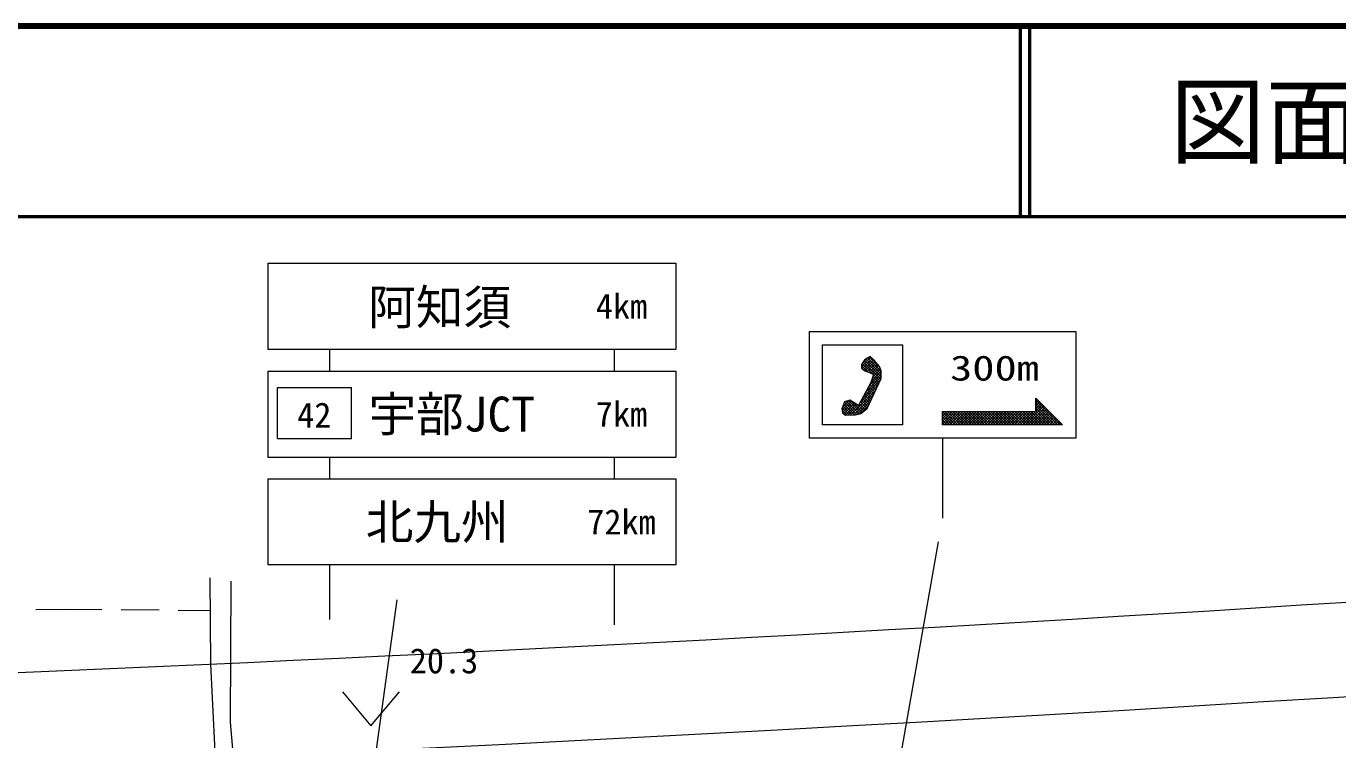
# Model space of a CAD drawing. Units: millimetres, scale not verified. Extents: x 40000 to 680000, y 20000 to 380000.
# Drawn here: x 456582 to 525424, y 342526 to 380000 of the extents above; entities that cross this region are included whole.
import ezdxf
from ezdxf.enums import TextEntityAlignment as Align

# ---------------------------------------------------------------- set-up
doc = ezdxf.new("R2010")
doc.units = ezdxf.units.MM
doc.header["$LTSCALE"] = 1000
for name, color, linetype, lineweight in [('M-BGD', 7, 'Continuous', 13), ('M-STR-HTXT', 7, 'Continuous', 13), ('M-STR-STRC', 7, 'Continuous', 13), ('M-TTL', 2, 'Continuous', 140), ('M-TTL-LINE', 7, 'Continuous', 50)]:
    doc.layers.add(name, color=color, linetype=linetype, lineweight=lineweight)
doc.layers.add('M-TTL-TXT', color=7, linetype='Continuous')
doc.styles.add('ＭＳ ゴシック', font='')
doc.styles.get('ＭＳ ゴシック').set_extended_font_data('MS Gothic')

msp = doc.modelspace()

# ---------------------------------------------------------------- linework, layer by layer
at = {"layer": 'M-BGD'}
for p, q in [((457081, 349366), (458863, 349388)), ((458863, 349388), (460557, 349372)), ((461557, 349363), (463557, 349344)), ((464557, 349334), (466251, 349318)), ((473178, 345052), (474678, 343252)), ((474678, 343252), (476178, 345052))]:
    msp.add_line(p, q, dxfattribs=at)
for points in [[(431985, 349817), (436294, 342368), (440795, 332647), (441868, 332177), (448189, 332618), (459195, 333865), (464066, 334464), (465314, 335124), (466334, 336530), (466608, 339777), (466276, 346490), (466236, 351027)], [(467316, 350853), (467288, 343459), (467675, 339012), (467110, 336018), (465631, 333934), (463350, 333396), (457764, 332790), (451240, 332108), (447384, 331657), (442537, 331033), (442038, 330750), (441813, 329621), (443147, 325571), (444503, 322482), (446379, 317476)]]:
    msp.add_lwpolyline(points, dxfattribs=at)
at = {"layer": 'M-STR-HTXT'}
for centre, radius, start, end in [((325431, 3478112), 3134772, 268.60468, 274.23907), ((282060, 4268344), 3931117, 267.20912, 274.025)]:
    msp.add_arc(centre, radius, start, end, dxfattribs=at)
at = {"layer": 'M-STR-STRC'}
for p, q in [((469264, 367556), (469264, 363034)), ((469264, 367556), (490683, 367556)), ((490683, 367556), (490683, 363034)), ((497677, 363972), (511677, 363972)), ((497677, 363972), (497677, 358372)), ((511677, 363972), (511677, 358372)), ((469264, 363034), (490683, 363034)), ((472501, 363034), (472501, 361892)), ((487446, 363034), (487446, 361892)), ((500425, 362120), (500919, 362615)), ((500781, 361838), (500429, 362190)), ((500460, 362014), (500995, 362549)), ((501039, 361722), (500468, 362292)), ((500487, 362324), (500744, 362582)), ((501437, 361465), (500521, 362381)), ((500540, 361953), (501070, 362483)), ((501456, 361587), (500574, 362469)), ((500626, 361898), (501135, 362407)), ((501456, 361729), (500652, 362533)), ((500728, 361858), (501198, 362328)), ((501456, 361870), (500744, 362582)), ((500830, 361819), (501261, 362250)), ((501377, 362090), (500837, 362630)), ((500927, 361774), (501325, 362172)), ((469264, 361892), (469264, 357370)), ((469264, 361892), (490683, 361892)), ((490683, 361892), (490683, 357370)), ((500477, 362001), (500420, 362058)), ((500649, 360789), (501456, 361596)), ((500811, 361093), (501456, 361738)), ((500942, 361366), (501456, 361879)), ((501303, 361175), (500984, 361493)), ((501011, 361576), (501422, 361987)), ((501347, 361272), (501019, 361600)), ((501023, 361729), (501379, 362085)), ((501392, 361368), (501054, 361706)), ((469775, 358355), (469775, 361024)), ((469775, 361024), (473657, 361024)), ((473657, 358355), (473657, 361024)), ((499873, 359588), (501169, 360885)), ((500324, 360182), (501290, 361148)), ((500487, 360485), (501411, 361410)), ((500990, 360497), (500666, 360821)), ((501035, 360594), (500715, 360914)), ((501079, 360691), (500765, 361006)), ((501124, 360788), (500814, 361098)), ((501169, 360884), (500863, 361190)), ((501213, 360981), (500912, 361282)), ((501258, 361078), (500949, 361387)), ((499410, 359833), (499891, 360314)), ((499427, 359991), (499791, 360356)), ((499434, 359715), (499977, 360259)), ((499918, 359590), (499450, 360057)), ((500056, 359593), (499488, 360161)), ((499505, 360211), (499593, 360299)), ((499505, 359646), (500064, 360205)), ((500179, 359611), (499525, 360266)), ((499583, 359582), (500151, 360150)), ((500294, 359638), (499624, 360308)), ((499727, 359585), (500238, 360096)), ((500403, 359670), (499734, 360339)), ((500481, 359733), (499919, 360296)), ((500018, 359592), (501048, 360622)), ((500178, 359611), (500927, 360360)), ((500560, 359796), (500272, 360084)), ((500639, 359859), (500321, 360176)), ((500363, 359655), (500805, 360097)), ((500717, 359922), (500371, 360268)), ((500767, 360014), (500420, 360361)), ((500812, 360110), (500469, 360453)), ((500856, 360207), (500518, 360545)), ((500901, 360304), (500568, 360637)), ((500946, 360401), (500617, 360729)), ((509012, 359072), (509995, 360055)), ((509577, 360345), (509641, 360408)), ((510863, 359072), (509577, 360358)), ((509577, 360203), (509712, 360338)), ((509577, 360062), (509783, 360267)), ((510722, 359072), (509577, 360217)), ((509577, 359920), (509853, 360196)), ((509577, 359779), (509924, 360126)), ((510581, 359072), (509577, 360075)), ((499780, 359586), (499413, 359953)), ((499642, 359583), (499415, 359810)), ((504677, 359687), (504762, 359772)), ((504677, 359546), (504904, 359772)), ((504677, 359404), (505045, 359772)), ((504677, 359263), (505187, 359772)), ((504677, 359122), (505328, 359772)), ((505348, 359072), (504677, 359743)), ((505207, 359072), (504677, 359601)), ((505065, 359072), (504677, 359460)), ((504769, 359072), (505469, 359772)), ((505489, 359072), (504789, 359772)), ((504911, 359072), (505611, 359772)), ((505631, 359072), (504931, 359772)), ((505052, 359072), (505752, 359772)), ((505772, 359072), (505072, 359772)), ((505194, 359072), (505894, 359772)), ((505914, 359072), (505214, 359772)), ((505335, 359072), (506035, 359772)), ((506055, 359072), (505355, 359772)), ((505476, 359072), (506176, 359772)), ((506197, 359072), (505497, 359772)), ((505618, 359072), (506318, 359772)), ((506338, 359072), (505638, 359772)), ((505759, 359072), (506459, 359772)), ((506479, 359072), (505779, 359772)), ((505901, 359072), (506601, 359772)), ((506621, 359072), (505921, 359772)), ((506042, 359072), (506742, 359772)), ((506762, 359072), (506062, 359772)), ((506184, 359072), (506884, 359772)), ((506904, 359072), (506204, 359772)), ((506325, 359072), (507025, 359772)), ((507045, 359072), (506345, 359772)), ((506466, 359072), (507166, 359772)), ((507186, 359072), (506486, 359772)), ((506608, 359072), (507308, 359772)), ((507328, 359072), (506628, 359772)), ((506749, 359072), (507449, 359772)), ((507469, 359072), (506769, 359772)), ((506891, 359072), (507591, 359772)), ((507611, 359072), (506911, 359772)), ((507032, 359072), (507732, 359772)), ((507752, 359072), (507052, 359772)), ((507174, 359072), (507874, 359772)), ((507894, 359072), (507194, 359772)), ((507315, 359072), (508015, 359772)), ((508035, 359072), (507335, 359772)), ((507456, 359072), (508156, 359772)), ((508176, 359072), (507476, 359772)), ((507598, 359072), (508298, 359772)), ((508318, 359072), (507618, 359772)), ((507739, 359072), (508439, 359772)), ((508459, 359072), (507759, 359772)), ((507881, 359072), (508581, 359772)), ((508601, 359072), (507901, 359772)), ((508022, 359072), (508722, 359772)), ((508742, 359072), (508042, 359772)), ((508163, 359072), (508863, 359772)), ((508884, 359072), (508184, 359772)), ((508305, 359072), (509005, 359772)), ((509025, 359072), (508325, 359772)), ((508446, 359072), (509146, 359772)), ((509166, 359072), (508466, 359772)), ((508588, 359072), (509288, 359772)), ((509308, 359072), (508608, 359772)), ((508729, 359072), (509429, 359772)), ((509449, 359072), (508749, 359772)), ((508871, 359072), (509571, 359772)), ((509591, 359072), (508891, 359772)), ((509732, 359072), (509032, 359772)), ((509153, 359072), (510065, 359984)), ((509873, 359072), (509173, 359772)), ((509295, 359072), (510136, 359913)), ((510015, 359072), (509315, 359772)), ((509436, 359072), (510207, 359843)), ((510156, 359072), (509456, 359772)), ((510439, 359072), (509577, 359934)), ((510298, 359072), (509577, 359793)), ((509578, 359072), (510278, 359772)), ((509719, 359072), (510348, 359701)), ((509861, 359072), (510419, 359631)), ((510002, 359072), (510490, 359560)), ((510143, 359072), (510560, 359489)), ((510285, 359072), (510631, 359419)), ((504924, 359072), (504677, 359319)), ((504782, 359072), (504677, 359177)), ((510426, 359072), (510702, 359348)), ((510568, 359072), (510772, 359277)), ((510709, 359072), (510843, 359206)), ((510850, 359072), (510914, 359136)), ((469775, 358355), (473657, 358355)), ((511677, 358372), (497677, 358372)), ((504677, 358372), (504677, 354172)), ((469264, 357370), (490683, 357370)), ((472501, 357370), (472501, 356228)), ((487446, 357370), (487446, 356228)), ((469264, 356228), (469264, 351706)), ((469264, 356228), (490683, 356228)), ((490683, 356228), (490683, 351706)), ((504458, 352930), (493050, 288431)), ((490683, 351706), (469264, 351706)), ((472501, 351706), (472501, 348838)), ((487446, 351706), (487446, 348567)), ((476026, 349884), (467378, 287049))]:
    msp.add_line(p, q, dxfattribs=at)
for points in [[(498377, 363272), (502577, 363272), (502577, 359072), (498377, 359072)], [(500877, 362651), (500594, 362503), (500433, 362234), (500419, 362045), (500594, 361910), (500837, 361816), (501056, 361713), (500920, 361296), (500268, 360077), (499813, 360362), (499530, 360281), (499396, 359904), (499436, 359702), (499584, 359581), (500109, 359595), (500392, 359662), (500729, 359931), (501456, 361507), (501456, 361910), (501362, 362126), (501079, 362476)], [(504677, 359772), (509577, 359772), (509577, 360472), (510977, 359072), (504677, 359072)]]:
    msp.add_lwpolyline(points, close=True, dxfattribs=at)
at = {"layer": 'M-TTL'}
msp.add_line((680000, 380000), (40000, 380000), dxfattribs=at)
at = {"layer": 'M-TTL-LINE'}
for p, q in [((508747, 380000), (508747, 370000)), ((509247, 380000), (509247, 370000)), ((40000, 370000), (680000, 370000))]:
    msp.add_line(p, q, dxfattribs=at)

# ---------------------------------------------------------------- texts
at = {"layer": 'M-BGD', "style": 'ＭＳ ゴシック'}
msp.add_text('20.3', height=1320, dxfattribs=at).set_placement((476715, 345617), align=Align.BOTTOM_LEFT)
at = {"layer": 'M-STR-STRC', "style": 'ＭＳ ゴシック'}
for s, height, p in [('阿知須', 1833, (478284, 365251)), ('4km', 1320, (487827, 365295)), ('宇部JCT', 1833, (478918, 359631)), ('42', 1320, (471702, 359580)), ('7km', 1320, (487827, 359631)), ('北九州', 1833, (478154, 353967)), ('72km', 1320, (487827, 353967))]:
    msp.add_text(s, height=height, dxfattribs=at).set_placement(p, align=Align.MIDDLE_CENTER)
at = {"layer": 'M-STR-STRC', "style": 'ＭＳ ゴシック', "width": 1.3}
msp.add_text('300m', height=1320, dxfattribs=at).set_placement((507407, 362050), align=Align.MIDDLE_CENTER)
at = {"layer": 'M-TTL-TXT', "style": 'ＭＳ ゴシック'}
msp.add_text('図面番号', height=3666, dxfattribs=at).set_placement((526622, 375000), align=Align.MIDDLE_CENTER)

doc.saveas('drawing.dxf')
